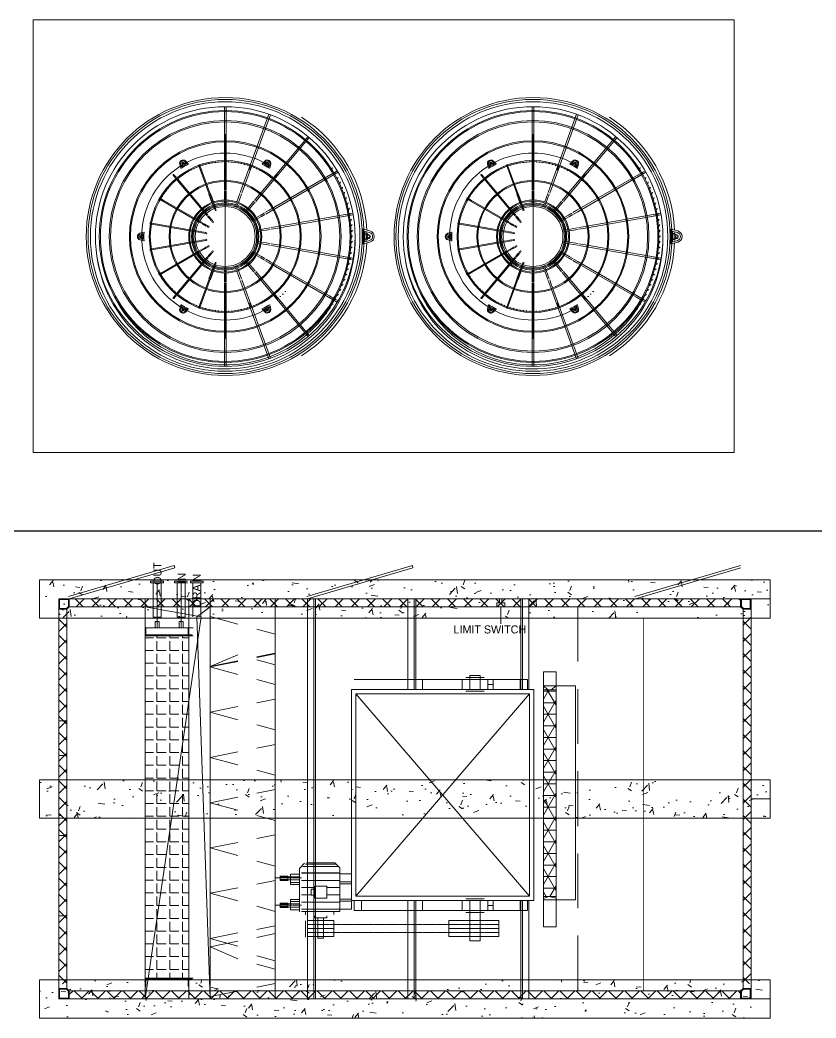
# Model space of a CAD drawing. Header units: millimetres. Extents: x 3552052 to 4144896, y -707811 to -630695.
# Drawn here: x 4026765.4 to 4027163.5, y -665379.9 to -664880.8 of the extents above; entities that cross this region are included whole.
import ezdxf

# ---------------------------------------------------------------- set-up
doc = ezdxf.new("R2010")
doc.units = ezdxf.units.MM
doc.header["$LTSCALE"] = 6
doc.header["$MEASUREMENT"] = 0
for name, pattern in [('ACAD_ISO04W100', [30, 24, -3, 0, -3]), ('CENTER2', [1.125, 0.75, -0.125, 0.125, -0.125]), ('CONTINU', [0]), ('HIDDEN', [0.375, 0.25, -0.125])]:
    doc.linetypes.add(name, pattern=pattern)
doc.layers.get('0').update_dxf_attribs({"linetype": 'CONTINUOUS', "lineweight": 0})
for name, color, linetype, lineweight in [('0-1 AC VRV ODU', 232, 'CONTINUOUS', 0), ('AC-AHU', 7, 'CONTINUOUS', 0), ('axes', 40, 'ACAD_ISO04W100', 0), ('pedestal', 4, 'CONTINUOUS', 0), ('VRV ODU', 30, 'CONTINUOUS', 0)]:
    doc.layers.add(name, color=color, linetype=linetype, lineweight=lineweight)
doc.styles.add('ROMAND', font='GOTHIC.TTF')

# ---------------------------------------------------------------- blocks, each defined once
blk = doc.blocks.new('F')
at = {"layer": '0-1 AC VRV ODU', "color": 8}
for p, q in [((-0.191, 12.397), (-0.191, 4.795)), ((-0.033, 4.797), (-0.033, 12.397)), ((4.06, 11.675), (1.46, 4.532)), ((1.609, 4.479), (4.209, 11.621)), ((-0.112, -9.807), (-0.112, 9.769)), ((7.808, 9.543), (2.968, 3.775)), ((3.089, 3.673), (7.929, 9.441)), ((-2.659, 6.842), (-1.127, 2.632)), ((-1.039, 2.664), (-2.571, 6.874)), ((10.601, 6.258), (4.08, 2.493)), ((4.159, 2.356), (10.68, 6.12)), ((-4.852, 5.557), (-1.972, 2.125)), ((-1.901, 2.185), (-4.781, 5.617)), ((-0.191, 4.795), (-0.191, 4.419)), ((-0.033, 4.421), (-0.033, 4.797)), ((-1.671, 4.033), (-1.509, 3.586)), ((-1.36, 3.641), (-1.522, 4.087)), ((-0.191, 4.322), (-0.191, 3.847)), ((-0.191, 3.847), (-0.191, 3.473)), ((-0.033, 3.847), (-0.033, 4.322)), ((-0.033, 3.473), (-0.033, 3.847)), ((1.298, 4.087), (1.135, 3.641)), ((1.284, 3.586), (1.447, 4.033)), ((1.46, 4.532), (1.331, 4.179)), ((1.481, 4.126), (1.609, 4.479)), ((-6.473, 3.6), (-2.593, 1.359)), ((-2.547, 1.441), (-6.427, 3.681)), ((-1.509, 3.586), (-1.381, 3.236)), ((-1.232, 3.29), (-1.36, 3.641)), ((-1.347, 3.143), (-1.286, 2.975)), ((-1.253, 2.882), (-1.236, 2.837)), ((-1.236, 2.837), (-1.087, 2.891)), ((-1.138, 3.029), (-1.199, 3.197)), ((-1.087, 2.891), (-1.104, 2.936)), ((-0.191, 3.374), (-0.191, 3.196)), ((-0.191, 3.097), (-0.191, 3.049)), ((-0.191, 3.049), (-0.033, 3.049)), ((-0.033, 3.196), (-0.033, 3.374)), ((-0.033, 3.049), (-0.033, 3.097)), ((0.879, 2.936), (0.863, 2.891)), ((0.863, 2.891), (1.011, 2.837)), ((0.974, 3.197), (0.913, 3.029)), ((1.135, 3.641), (1.008, 3.29)), ((1.011, 2.837), (1.028, 2.882)), ((1.062, 2.975), (1.123, 3.143)), ((1.157, 3.236), (1.284, 3.586)), ((2.374, 3.068), (2.072, 2.707)), ((2.193, 2.606), (2.497, 2.967)), ((2.617, 3.357), (2.374, 3.068)), ((2.497, 2.967), (2.738, 3.255)), ((2.968, 3.775), (2.68, 3.432)), ((2.802, 3.331), (3.089, 3.673)), ((-1.972, 2.125), (-1.83, 1.955)), ((-1.759, 2.016), (-1.901, 2.185)), ((-1.793, 1.911), (-1.613, 1.696)), ((-1.541, 1.756), (-1.721, 1.971)), ((-1.127, 2.632), (-1.051, 2.423)), ((-0.963, 2.456), (-1.039, 2.664)), ((1.83, 2.419), (1.799, 2.382)), ((1.799, 2.382), (1.92, 2.28)), ((2.008, 2.631), (1.894, 2.495)), ((1.92, 2.28), (1.951, 2.317)), ((2.015, 2.393), (2.13, 2.53)), ((3.28, 2.031), (2.873, 1.796)), ((3.607, 2.22), (3.28, 2.031)), ((3.361, 1.895), (3.686, 2.083)), ((4.08, 2.493), (3.692, 2.269)), ((3.772, 2.132), (4.159, 2.356)), ((12.101, 2.215), (4.686, 0.908)), ((4.714, 0.752), (12.129, 2.059)), ((-7.328, 1.206), (-2.957, 0.435)), ((-2.941, 0.527), (-7.311, 1.298)), ((-2.593, 1.359), (-2.401, 1.249)), ((-2.355, 1.33), (-2.547, 1.441)), ((-2.351, 1.22), (-2.109, 1.08)), ((-2.062, 1.161), (-2.305, 1.301)), ((-2.109, 1.08), (-1.918, 0.97)), ((-1.872, 1.051), (-2.062, 1.161)), ((-1.73, 0.969), (-1.821, 1.022)), ((-1.613, 1.696), (-1.471, 1.528)), ((-1.4, 1.588), (-1.541, 1.756)), ((-1.434, 1.483), (-1.366, 1.403)), ((-1.295, 1.463), (-1.362, 1.543)), ((-1.329, 1.358), (-1.31, 1.336)), ((-1.31, 1.336), (-1.239, 1.396)), ((-1.239, 1.396), (-1.257, 1.418)), ((2.547, 1.608), (2.505, 1.584)), ((2.505, 1.584), (2.584, 1.446)), ((2.584, 1.446), (2.626, 1.471)), ((2.787, 1.746), (2.633, 1.657)), ((2.712, 1.52), (2.866, 1.609)), ((2.952, 1.659), (3.361, 1.895)), ((-2.957, 0.435), (-2.697, 0.389)), ((-2.681, 0.481), (-2.941, 0.527)), ((-2.64, 0.379), (-2.364, 0.331)), ((-2.348, 0.423), (-2.624, 0.471)), ((-2.364, 0.331), (-2.148, 0.293)), ((-2.131, 0.384), (-2.348, 0.423)), ((-2.09, 0.282), (-1.987, 0.264)), ((-1.971, 0.356), (-2.074, 0.374)), ((-1.929, 0.254), (-1.901, 0.249)), ((-1.885, 0.341), (-1.913, 0.346)), ((-1.901, 0.249), (-1.885, 0.341)), ((-1.868, 0.941), (-1.777, 0.888)), ((-1.726, 0.859), (-1.702, 0.845)), ((-1.702, 0.845), (-1.655, 0.926)), ((-1.655, 0.926), (-1.68, 0.94)), ((2.943, 0.6), (2.895, 0.592)), ((2.895, 0.592), (2.923, 0.436)), ((2.923, 0.436), (2.97, 0.444)), ((3.216, 0.648), (3.04, 0.617)), ((3.068, 0.461), (3.243, 0.492)), ((3.777, 0.747), (3.313, 0.665)), ((3.341, 0.51), (3.806, 0.592)), ((4.149, 0.813), (3.777, 0.747)), ((3.806, 0.592), (4.176, 0.657)), ((4.686, 0.908), (4.245, 0.83)), ((4.274, 0.674), (4.714, 0.752)), ((-2.957, -0.473), (-7.328, -1.244)), ((-7.311, -1.336), (-2.941, -0.565)), ((-2.697, -0.427), (-2.957, -0.473)), ((-2.941, -0.565), (-2.68, -0.519)), ((-2.364, -0.369), (-2.64, -0.417)), ((-2.624, -0.509), (-2.348, -0.461)), ((-2.148, -0.33), (-2.364, -0.369)), ((-2.348, -0.461), (-2.131, -0.422)), ((-1.987, -0.302), (-2.09, -0.32)), ((-2.074, -0.412), (-1.971, -0.394)), ((-1.901, -0.287), (-1.929, -0.292)), ((-1.913, -0.384), (-1.885, -0.379)), ((-1.885, -0.379), (-1.901, -0.287)), ((-1.777, -0.926), (-1.868, -0.979)), ((-1.702, -0.883), (-1.726, -0.897)), ((-1.655, -0.964), (-1.702, -0.883)), ((2.923, -0.474), (2.895, -0.63)), ((2.895, -0.63), (2.943, -0.638)), ((2.97, -0.482), (2.923, -0.474)), ((3.04, -0.655), (3.216, -0.686)), ((3.243, -0.53), (3.068, -0.499)), ((3.313, -0.703), (3.778, -0.785)), ((3.804, -0.629), (3.341, -0.547)), ((3.778, -0.785), (4.149, -0.851)), ((4.176, -0.695), (3.804, -0.629)), ((4.246, -0.868), (4.686, -0.945)), ((4.714, -0.79), (4.272, -0.712)), ((4.686, -0.945), (12.101, -2.253)), ((12.129, -2.097), (4.714, -0.79)), ((-2.63, -1.419), (-6.473, -3.638)), ((-6.427, -3.719), (-2.583, -1.499)), ((-2.402, -1.287), (-2.63, -1.419)), ((-2.583, -1.499), (-2.354, -1.367)), ((-2.109, -1.118), (-2.351, -1.258)), ((-2.305, -1.339), (-2.062, -1.199)), ((-1.918, -1.008), (-2.109, -1.118)), ((-2.062, -1.199), (-1.872, -1.089)), ((-1.821, -1.059), (-1.73, -1.007)), ((-1.613, -1.734), (-1.793, -1.949)), ((-1.721, -2.009), (-1.541, -1.794)), ((-1.68, -0.978), (-1.655, -0.964)), ((-1.471, -1.566), (-1.613, -1.734)), ((-1.541, -1.794), (-1.4, -1.626)), ((-1.366, -1.441), (-1.434, -1.521)), ((-1.362, -1.581), (-1.295, -1.501)), ((-1.31, -1.374), (-1.329, -1.396)), ((-1.239, -1.434), (-1.31, -1.374)), ((-1.257, -1.456), (-1.239, -1.434)), ((2.584, -1.484), (2.505, -1.621)), ((2.505, -1.621), (2.547, -1.646)), ((2.626, -1.509), (2.584, -1.484)), ((2.633, -1.695), (2.787, -1.784)), ((2.866, -1.647), (2.712, -1.558)), ((2.873, -1.834), (3.282, -2.07)), ((3.359, -1.932), (2.952, -1.697)), ((-1.999, -2.195), (-4.852, -5.595)), ((-4.781, -5.655), (-1.928, -2.255)), ((-1.141, -2.709), (-2.659, -6.88)), ((-2.571, -6.912), (-1.054, -2.741)), ((-1.83, -1.994), (-1.999, -2.195)), ((-1.928, -2.255), (-1.758, -2.053)), ((-1.051, -2.462), (-1.141, -2.709)), ((-1.054, -2.741), (-0.963, -2.493)), ((1.92, -2.318), (1.799, -2.42)), ((1.799, -2.42), (1.83, -2.457)), ((1.894, -2.533), (2.008, -2.669)), ((1.951, -2.355), (1.92, -2.318)), ((2.13, -2.568), (2.015, -2.431)), ((2.072, -2.745), (2.375, -3.107)), ((2.496, -3.004), (2.193, -2.643)), ((3.282, -2.07), (3.607, -2.258)), ((3.686, -2.121), (3.359, -1.932)), ((3.693, -2.307), (4.08, -2.531)), ((4.159, -2.394), (3.771, -2.169)), ((4.08, -2.531), (10.601, -6.296)), ((10.68, -6.158), (4.159, -2.394)), ((-1.509, -3.624), (-1.671, -4.071)), ((-1.522, -4.125), (-1.36, -3.679)), ((-1.381, -3.274), (-1.509, -3.624)), ((-1.36, -3.679), (-1.232, -3.328)), ((-1.286, -3.013), (-1.347, -3.181)), ((-1.236, -2.875), (-1.253, -2.92)), ((-1.087, -2.929), (-1.236, -2.875)), ((-1.199, -3.235), (-1.138, -3.067)), ((-1.104, -2.974), (-1.087, -2.929)), ((-0.191, -3.087), (-0.191, -3.135)), ((-0.033, -3.087), (-0.191, -3.087)), ((-0.191, -3.234), (-0.191, -3.412)), ((-0.191, -3.511), (-0.191, -3.984)), ((-0.033, -3.135), (-0.033, -3.087)), ((-0.033, -3.412), (-0.033, -3.234)), ((-0.033, -3.982), (-0.033, -3.511)), ((1.011, -2.875), (0.863, -2.929)), ((0.863, -2.929), (0.879, -2.974)), ((0.913, -3.067), (0.974, -3.235)), ((1.008, -3.328), (1.169, -3.772)), ((1.028, -2.92), (1.011, -2.875)), ((1.123, -3.181), (1.062, -3.013)), ((1.317, -3.716), (1.157, -3.274)), ((1.169, -3.772), (1.298, -4.125)), ((1.447, -4.071), (1.317, -3.716)), ((2.375, -3.107), (2.617, -3.395)), ((2.738, -3.293), (2.496, -3.004)), ((2.681, -3.471), (2.968, -3.813)), ((3.089, -3.711), (2.801, -3.368)), ((2.968, -3.813), (7.808, -9.581)), ((7.929, -9.479), (3.089, -3.711)), ((-0.191, -3.984), (-0.191, -4.36)), ((-0.191, -4.459), (-0.191, -4.905)), ((-0.033, -4.36), (-0.033, -3.982)), ((-0.033, -4.905), (-0.033, -4.457)), ((1.332, -4.218), (1.485, -4.638)), ((1.633, -4.584), (1.48, -4.162)), ((1.485, -4.638), (4.06, -11.713)), ((4.209, -11.659), (1.633, -4.584)), ((-0.191, -4.905), (-0.191, -12.435)), ((-0.033, -12.435), (-0.033, -4.905))]:
    blk.add_line(p, q, dxfattribs=at)
at = {"layer": '0-1 AC VRV ODU'}
for p, q in [((-4.366, 6.522), (-4.466, 6.892)), ((-3.921, 7.206), (-3.65, 6.935)), ((-2.609, 6.715), (-2.509, 6.683)), ((-2.313, 6.817), (-2.214, 6.781)), ((-2.013, 6.907), (-1.916, 6.866)), ((-1.709, 6.983), (-1.614, 6.938)), ((-1.402, 7.046), (-1.309, 6.997)), ((-1.093, 7.095), (-1.001, 7.043)), ((-0.782, 7.131), (-0.693, 7.075)), ((-0.469, 7.154), (-0.383, 7.093)), ((-0.156, 7.162), (-0.072, 7.098)), ((-0.155, 7.028), (-0.155, 6.748)), ((-0.069, 6.749), (-0.069, 7.028)), ((0.158, 7.158), (0.238, 7.09)), ((0.47, 7.139), (0.548, 7.068)), ((0.782, 7.107), (0.857, 7.032)), ((1.092, 7.061), (1.163, 6.983)), ((1.4, 7.002), (1.467, 6.921)), ((1.704, 6.929), (1.769, 6.845)), ((2.006, 6.843), (2.066, 6.757)), ((2.303, 6.744), (2.36, 6.655)), ((3.425, 6.935), (3.696, 7.207)), ((4.241, 6.892), (4.141, 6.522)), ((-5.085, 5.835), (-4.889, 5.602)), ((-4.818, 5.662), (-5.014, 5.895)), ((-4.267, 5.839), (-4.162, 5.834)), ((-4.008, 6.014), (-3.903, 6.005)), ((-3.741, 6.179), (-3.636, 6.165)), ((-3.467, 6.331), (-3.363, 6.313)), ((-3.187, 6.471), (-3.084, 6.448)), ((-2.901, 6.599), (-2.799, 6.572)), ((-2.563, 6.588), (-2.467, 6.326)), ((-2.387, 6.355), (-2.482, 6.617)), ((2.258, 6.617), (2.162, 6.355)), ((2.243, 6.326), (2.338, 6.588)), ((2.596, 6.632), (2.648, 6.541)), ((2.883, 6.508), (2.932, 6.414)), ((3.165, 6.371), (3.21, 6.276)), ((3.441, 6.222), (3.481, 6.125)), ((3.71, 6.061), (3.746, 5.962)), ((3.971, 5.889), (4.003, 5.788)), ((4.789, 5.895), (4.593, 5.662)), ((4.665, 5.602), (4.861, 5.835)), ((10.205, 6.022), (9.794, 5.785)), ((9.867, 5.659), (10.278, 5.896)), ((10.124, 6.59), (10.108, 6.411)), ((10.402, 6.137), (10.379, 5.959)), ((-5.436, 4.801), (-5.333, 4.819)), ((-5.278, 5.013), (-5.164, 5.028)), ((-5.033, 5.251), (-4.919, 5.261)), ((-4.762, 5.454), (-4.656, 5.459)), ((-4.519, 5.652), (-4.413, 5.652)), ((4.225, 5.705), (4.252, 5.603)), ((4.477, 5.538), (4.502, 5.426)), ((4.735, 5.315), (4.755, 5.202)), ((4.983, 5.08), (4.998, 4.966)), ((5.221, 4.835), (5.231, 4.72)), ((10.661, 5.672), (10.63, 5.496)), ((10.899, 5.197), (10.86, 5.022)), ((-6.192, 3.803), (-6.093, 3.839)), ((-6.02, 4.065), (-5.919, 4.096)), ((-5.836, 4.318), (-5.734, 4.346)), ((-5.642, 4.564), (-5.539, 4.587)), ((5.361, 4.631), (5.366, 4.525)), ((5.559, 4.387), (5.559, 4.282)), ((5.745, 4.136), (5.741, 4.03)), ((11.116, 4.712), (11.07, 4.539)), ((11.312, 4.218), (11.258, 4.047)), ((-6.502, 3.258), (-6.407, 3.303)), ((-6.353, 3.534), (-6.256, 3.574)), ((-6.236, 3.467), (-5.994, 3.328)), ((-5.952, 3.402), (-6.194, 3.541)), ((11.485, 3.715), (11.424, 3.547)), ((11.637, 3.206), (11.569, 3.04)), ((11.649, 2.129), (11.182, 2.046)), ((11.208, 1.903), (11.674, 1.986)), ((11.767, 2.69), (11.691, 2.528)), ((11.874, 2.169), (11.791, 2.011)), ((11.958, 1.645), (11.868, 1.49)), ((12.019, 1.116), (11.923, 0.966)), ((-8.274, 0.295), (-7.904, 0.394)), ((12.057, 0.586), (11.954, 0.44)), ((12.072, 0.055), (11.963, -0.087)), ((13.106, 0.683), (13.735, 0.515)), ((-7.904, -0.433), (-8.274, -0.334)), ((12.063, -0.477), (11.948, -0.614)), ((13.735, -0.552), (13.106, -0.72)), ((11.977, -1.536), (11.85, -1.663)), ((12.032, -1.007), (11.911, -1.139)), ((11.182, -2.084), (11.649, -2.167)), ((11.674, -2.023), (11.207, -1.941)), ((11.799, -2.584), (11.662, -2.699)), ((11.899, -2.062), (11.767, -2.183)), ((-6.462, -3.374), (-6.444, -3.27)), ((-6.31, -3.647), (-6.296, -3.543)), ((-5.995, -3.366), (-6.236, -3.505)), ((-6.194, -3.579), (-5.952, -3.44)), ((-6.146, -3.914), (-6.137, -3.809)), ((11.53, -3.612), (11.383, -3.715)), ((11.676, -3.101), (11.534, -3.21)), ((-5.97, -4.174), (-5.965, -4.068)), ((-5.783, -4.425), (-5.783, -4.32)), ((-5.586, -4.668), (-5.59, -4.563)), ((11.172, -4.613), (11.017, -4.703)), ((11.362, -4.117), (11.211, -4.213)), ((-5.378, -4.903), (-5.387, -4.798)), ((-5.151, -5.104), (-5.166, -4.99)), ((-4.89, -5.64), (-5.085, -5.873)), ((-5.014, -5.933), (-4.818, -5.7)), ((-4.903, -5.339), (-4.923, -5.225)), ((-4.645, -5.562), (-4.67, -5.45)), ((-4.45, -5.743), (-4.477, -5.641)), ((4.294, -5.69), (4.189, -5.69)), ((4.594, -5.7), (4.789, -5.933)), ((4.861, -5.873), (4.665, -5.64)), ((5.456, -5.521), (5.342, -5.536)), ((5.691, -5.272), (5.578, -5.292)), ((10.278, -5.934), (9.867, -5.697)), ((10.729, -5.579), (10.567, -5.655)), ((10.961, -5.101), (10.803, -5.184)), ((-4.465, -6.93), (-4.366, -6.56)), ((-4.284, -6.682), (-4.368, -6.629)), ((-4.196, -5.927), (-4.227, -5.826)), ((-3.934, -6.099), (-3.97, -6)), ((-3.665, -6.26), (-3.706, -6.163)), ((-3.39, -6.409), (-3.434, -6.314)), ((-3.108, -6.546), (-3.157, -6.452)), ((-2.82, -6.67), (-2.873, -6.579)), ((-2.467, -6.364), (-2.563, -6.626)), ((-2.482, -6.655), (-2.387, -6.393)), ((2.162, -6.393), (2.258, -6.655)), ((2.338, -6.626), (2.242, -6.363)), ((2.676, -6.637), (2.574, -6.61)), ((2.962, -6.509), (2.859, -6.486)), ((3.242, -6.369), (3.138, -6.351)), ((3.516, -6.217), (3.412, -6.203)), ((3.783, -6.052), (3.678, -6.043)), ((4.042, -5.877), (3.937, -5.872)), ((4.142, -6.56), (4.241, -6.93)), ((4.956, -5.985), (4.841, -5.99)), ((5.211, -5.758), (5.097, -5.768)), ((9.795, -5.823), (10.205, -6.06)), ((10.203, -6.503), (10.035, -6.564)), ((10.476, -6.047), (10.311, -6.115)), ((-3.65, -6.973), (-3.921, -7.245)), ((-3.797, -6.964), (-3.709, -7.009)), ((-2.528, -6.782), (-2.584, -6.693)), ((-2.23, -6.881), (-2.291, -6.795)), ((-1.929, -6.967), (-1.993, -6.883)), ((-1.624, -7.04), (-1.692, -6.959)), ((-1.316, -7.099), (-1.388, -7.021)), ((-1.007, -7.145), (-1.081, -7.07)), ((-0.695, -7.177), (-0.773, -7.106)), ((-0.382, -7.195), (-0.463, -7.128)), ((-0.155, -6.787), (-0.155, -7.066)), ((-0.069, -7.2), (-0.152, -7.136)), ((-0.069, -7.066), (-0.069, -6.786)), ((0.244, -7.192), (0.158, -7.131)), ((0.557, -7.169), (0.468, -7.113)), ((0.868, -7.133), (0.777, -7.081)), ((1.178, -7.084), (1.084, -7.035)), ((1.485, -7.021), (1.389, -6.976)), ((1.788, -6.944), (1.691, -6.904)), ((2.089, -6.855), (1.99, -6.819)), ((2.385, -6.752), (2.284, -6.721)), ((3.697, -7.244), (3.426, -6.973)), ((9.599, -7.377), (9.426, -7.424)), ((9.91, -6.947), (9.74, -7.001)), ((9.269, -7.794), (9.094, -7.833))]:
    blk.add_line(p, q, dxfattribs=at)
for points in [[(-3.808, 6.966), (-3.985, 7.142, 0.341062), (-4.268, 7.179, 0.335015), (-4.378, 6.915), (-4.314, 6.674, 0.228587), (-4.302, 6.66, 0.227505), (-4.284, 6.661, 0.288703)], [(4.088, 6.674), (4.153, 6.916, 0.341062), (4.043, 7.179, 0.335015), (3.76, 7.143), (3.583, 6.966, 0.228587), (3.577, 6.949, 0.227505), (3.587, 6.934, 0.288703)], [(-8.009, 0.272), (-8.251, 0.208, 0.341062), (-8.424, -0.019, 0.335015), (-8.251, -0.246), (-8.009, -0.311, 0.228587), (-7.992, -0.308, 0.227505), (-7.983, -0.292, 0.288703)], [(13.285, -0.513), (13.695, -0.404, 0.341062), (13.989, -0.018, 0.335015), (13.695, 0.367), (13.285, 0.476, 0.228587), (13.256, 0.471, 0.227505), (13.241, 0.444, 0.288703)], [(-4.313, -6.712), (-4.378, -6.953, 0.341062), (-4.268, -7.217, 0.335015), (-3.984, -7.181), (-3.808, -7.004, 0.228587), (-3.802, -6.987, 0.227505), (-3.812, -6.972, 0.288703)], [(3.584, -7.004), (3.76, -7.18, 0.341062), (4.044, -7.217, 0.335015), (4.154, -6.953), (4.089, -6.712, 0.228587), (4.077, -6.698, 0.227505), (4.059, -6.699, 0.288703)]]:
    blk.add_lwpolyline(points, format="xyb", dxfattribs=at)
for centre, radius in [((-0.112, -0.019), 13.288), ((-0.112, -0.019), 13.11), ((-0.112, -0.019), 12.891), ((-0.112, -0.019), 12.416), ((-0.112, -0.019), 12.04), ((-0.112, -0.019), 11.941), ((-4.235, 6.807), 0.042), ((-4.15, 6.974), 0.111), ((-4.15, 6.974), 0.0525), ((-3.962, 6.965), 0.042), ((3.738, 6.965), 0.042), ((3.925, 6.974), 0.111), ((3.925, 6.974), 0.0525), ((4.011, 6.807), 0.042), ((-8.187, -0.019), 0.111), ((-8.187, -0.019), 0.0525), ((-8.085, 0.139), 0.042), ((13.415, 0.248), 0.0713), ((13.588, -0.019), 0.189), ((13.588, -0.019), 0.0891), ((-8.085, -0.177), 0.042), ((13.415, -0.286), 0.0713), ((-4.235, -6.845), 0.042), ((-4.15, -7.012), 0.111), ((-4.15, -7.012), 0.0525), ((-3.962, -7.003), 0.042), ((3.738, -7.003), 0.042), ((3.925, -7.012), 0.111), ((3.925, -7.012), 0.0525), ((4.011, -6.845), 0.042)]:
    blk.add_circle(centre, radius, dxfattribs=at)
at = {"layer": '0-1 AC VRV ODU', "color": 8}
for radius in [11.09, 10.963, 9.162, 9.063, 7.262, 7.163, 5.362, 5.263, 3.493, 3.394, 3.216, 3.117, 3.008, 2.862]:
    blk.add_circle((-0.112, -0.019), radius, dxfattribs=at)
at = {"layer": '0-1 AC VRV ODU'}
for centre, radius, start, end in [((-0.112, -0.019), 13.545, 2.61197, 57.39366), ((-0.112, -0.019), 7.984, 62.61686, 117.39648), ((-0.112, -0.019), 7.984, 122.62174, 177.39367), ((-4.153, 6.976), 0.324, 119.72986, 195.02167), ((-0.113, -0.018), 7.774, 117.10917, 122.89083), ((-4.151, 6.973), 0.328, 45.511, 119.72986), ((-0.113, -0.018), 7.874, 118.01694, 121.98306), ((-3.823, 6.951), 0.0203, 301.0459, 46.02183), ((-3.67, 6.921), 0.0264, 308.95619, 351.04381), ((-3.665, 6.92), 0.021, 351.04381, 44.97845), ((-0.18, 7.127), 0.0255, 354.18776, 60.27806), ((-0.112, 7.029), 0.0428, 358.87373, 181.12663), ((3.438, 6.921), 0.0191, 132.00655, 191.97137), ((3.442, 6.922), 0.0235, 191.97137, 239.87571), ((-0.112, -0.018), 7.774, 57.10917, 62.89083), ((-0.112, -0.018), 7.874, 58.01694, 61.98306), ((3.925, 6.978), 0.324, 59.72986, 135.02167), ((3.923, 6.974), 0.328, 345.511, 59.72986), ((-5.05, 5.866), 0.0467, 38.87373, 221.12663), ((-4.348, 6.526), 0.0191, 192.00655, 251.97137), ((-4.346, 6.53), 0.0235, 251.97137, 299.87571), ((-2.523, 6.604), 0.0428, 18.87373, 201.12663), ((2.298, 6.604), 0.0428, 338.87373, 161.12663), ((4.069, 6.679), 0.0203, 241.0459, 346.02183), ((4.119, 6.532), 0.0264, 248.95619, 291.04381), ((4.121, 6.527), 0.021, 291.04381, 344.97845), ((4.826, 5.866), 0.0467, 318.87373, 141.12663), ((10.243, 5.959), 0.0726, 298.87373, 121.12663), ((-6.216, 3.505), 0.0428, 58.87373, 241.12663), ((11.663, 2.057), 0.0726, 278.87373, 101.12663), ((-8.186, -0.021), 0.328, 105.511, 179.72986), ((-8.004, 0.253), 0.0203, 1.0459, 106.02183), ((-0.114, -0.019), 7.874, 178.01694, 181.98306), ((-7.898, 0.374), 0.021, 51.04381, 104.97845), ((-0.114, -0.019), 7.774, 177.10917, 182.89083), ((-7.902, 0.37), 0.0264, 8.95619, 51.04381), ((13.101, 0.647), 0.0398, 131.97137, 179.87571), ((-0.11, -0.018), 13.188, 357.10917, 2.89083), ((13.096, 0.652), 0.0323, 72.00655, 131.97137), ((-0.11, -0.018), 13.359, 358.01694, 1.98306), ((13.593, -0.016), 0.549, 359.72986, 75.02167), ((-0.089, -0.28), 12.399, 188.42603, 1.20731), ((-8.19, -0.021), 0.324, 179.72986, 255.02167), ((-0.112, -0.019), 7.984, 182.62173, 237.38803), ((-7.898, -0.415), 0.0191, 252.00655, 311.97137), ((-7.901, -0.411), 0.0235, 311.97137, 359.87571), ((-0.112, -0.019), 13.545, 302.61197, 357.38803), ((13.103, -0.678), 0.0448, 188.95619, 231.04381), ((13.097, -0.685), 0.0356, 231.04381, 284.97845), ((13.276, -0.48), 0.0345, 181.0459, 286.02183), ((13.586, -0.016), 0.556, 285.511, 359.72986), ((-0.099, -0.407), 11.896, 187.76628, 336.94903), ((11.663, -2.095), 0.0726, 258.87373, 81.12663), ((-6.216, -3.543), 0.0428, 118.87373, 301.12663), ((-5.05, -5.904), 0.0467, 138.87373, 321.12663), ((-4.345, -6.565), 0.021, 111.04381, 164.97845), ((-4.343, -6.57), 0.0264, 68.95619, 111.04381), ((-0.113, -0.02), 7.774, 237.10917, 242.89083), ((-2.523, -6.642), 0.0428, 158.87373, 341.12663), ((2.298, -6.642), 0.0428, 198.87373, 21.12663), ((-0.111, -0.02), 7.774, 297.10917, 302.89083), ((4.122, -6.568), 0.0235, 71.97137, 119.87571), ((4.123, -6.564), 0.0191, 12.00655, 71.97137), ((4.826, -5.904), 0.0467, 218.87373, 41.12663), ((10.243, -5.997), 0.0726, 238.87373, 61.12663), ((-4.148, -7.012), 0.328, 165.511, 239.72986), ((-4.293, -6.717), 0.0203, 61.0459, 166.02183), ((-4.15, -7.016), 0.324, 239.72986, 315.02167), ((-0.113, -0.02), 7.874, 238.01694, 241.98306), ((-0.112, -0.019), 7.984, 242.61685, 297.38521), ((-3.667, -6.96), 0.0235, 11.97137, 59.87571), ((-3.662, -6.959), 0.0191, 312.00655, 11.97137), ((-0.112, -7.067), 0.0428, 178.87373, 1.12663), ((3.44, -6.958), 0.021, 171.04381, 224.97845), ((3.446, -6.959), 0.0264, 128.95619, 171.04381), ((3.598, -6.989), 0.0203, 121.0459, 226.02183), ((-0.111, -0.02), 7.874, 298.01694, 301.98306), ((3.926, -7.01), 0.328, 225.511, 299.72986), ((3.928, -7.014), 0.324, 299.72986, 15.02167)]:
    blk.add_arc(centre, radius, start, end, dxfattribs=at)
at = {"layer": '0-1 AC VRV ODU', "color": 8}
blk.add_arc((1.14, -3.227), 0.0495, 292.72091, 110, dxfattribs=at)
blk = doc.blocks.new('ODU 16HP')
at = {"layer": 'VRV ODU'}
blk.add_lwpolyline([(55515.518, 169187.058), (55565.118, 169187.058), (55565.118, 169156.458), (55515.518, 169156.458)], close=True, dxfattribs=at)
at = {"layer": 'VRV ODU', "xscale": 0.7396515999481473, "yscale": 0.7396515999481473, "zscale": 0.7396515999481473}
for p in [(55529.19, 169171.753), (55550.965, 169171.753)]:
    blk.add_blockref('F', p, dxfattribs=at)
blk = doc.blocks.new('AHU')
at = {"layer": 'AC-AHU'}
h = blk.add_hatch(dxfattribs=at)
h.set_pattern_fill('ANSI37', color=8, scale=199.446387, angle=360, style=0)
h.set_pattern_definition([(45, (-8918.856, -7694.014), (-22.16102328, 22.16102328), []), (135, (-8918.856, -7694.014), (-22.16102328, -22.16102328), [])])
h.paths.add_polyline_path([(3573564.3, -609895.1), (3573564.3, -609873.1), (3575402.4, -609873.1), (3575402.4, -609895.1)])
h = blk.add_hatch(dxfattribs=at)
h.set_pattern_fill('ANSI37', color=8, scale=199.446387, angle=270, style=0)
h.set_pattern_definition([(315, (-14100.013, 4523.325), (22.16102328, 22.16102328), []), (45, (-14100.013, 4523.325), (-22.16102328, 22.16102328), [])])
h.paths.add_polyline_path([(3573535.8, -610927.2), (3573557.7, -610927.2), (3573557.7, -609914.2), (3573535.8, -609914.2)])
h = blk.add_hatch(dxfattribs=at)
h.set_pattern_fill('ANSI37', color=8, scale=199.446387, angle=270, style=0)
h.set_pattern_definition([(315, (-14100.013, -833.994), (22.16102328, 22.16102328), []), (45, (-14100.013, -833.994), (-22.16102328, 22.16102328), [])])
h.paths.add_polyline_path([(3575409, -610927.2), (3575430.9, -610927.2), (3575430.9, -609914.2), (3575409, -609914.2)])
h = blk.add_hatch(dxfattribs=at)
h.set_pattern_fill('ANGLE', color=8, scale=5)
h.set_pattern_definition([(0, (0, 0), (0, 34.925), [25.4, -9.525]), (90, (0, 0), (-34.925, 2e-15), [25.4, -9.525])])
h.paths.add_polyline_path([(3573780.2, -610911.1), (3573891.8, -610911.1), (3573891.8, -610150.1)], flags=17)
h.paths.add_polyline_path([(3573891.8, -610150.1), (3573891.8, -609974.2), (3573771.8, -609974.2), (3573771.8, -610911.1), (3573780.2, -610911.1)])
h = blk.add_hatch(dxfattribs=at)
h.set_pattern_fill('NET3', color=8, scale=10, style=0)
h.set_pattern_definition([(0, (-350, 0), (0, 31.75), []), (60, (-350, 0), (-27.49630657, 15.875), []), (120, (-350, 0), (-27.49630657, -15.875), [])])
h.paths.add_polyline_path([(3574897.2, -610688.4), (3574897.2, -610122.2), (3574862.3, -610122.2), (3574862.3, -610688.4)])
h = blk.add_hatch(dxfattribs=at)
h.set_pattern_fill('ANSI31', color=5, scale=125.75024, angle=315, style=0)
h.set_pattern_definition([(180, (15794.953, 18795.773), (-5e-15, 19.76002347), [])])
h.paths.add_polyline_path([(3574305.5, -610728.6), (3574200.5, -610728.6), (3574200.5, -610623.6), (3574305.5, -610623.6)])
h.paths.add_polyline_path([(3574269.6, -610659.4), (3574236.4, -610659.4), (3574236.4, -610667.7), (3574226.5, -610667.7), (3574226.5, -610684.3), (3574236.4, -610684.3), (3574236.4, -610692.5), (3574269.6, -610692.5)], flags=16)
h = blk.add_hatch(dxfattribs=at)
h.set_pattern_fill('ANSI37', color=8, scale=199.446387, angle=360, style=0)
h.set_pattern_definition([(45, (3940.405, -9440.037), (-22.16102328, 22.16102328), []), (135, (3940.405, -9440.037), (-22.16102328, -22.16102328), [])])
h.paths.add_polyline_path([(3573564.3, -610968.3), (3573564.3, -610946.3), (3575402.4, -610946.3), (3575402.4, -610968.3)])
at = {"layer": 'pedestal'}
h = blk.add_hatch(dxfattribs=at)
h.set_pattern_fill('AR-CONC', color=256, scale=0.8, style=0)
h.set_pattern_definition([(50, (1069.78, 312.59), (145.747735, -12.7512684), [15.24, -167.64]), (355, (1069.78, 312.59), (-28.194261, 152.845314), [12.192, -134.112]), (100.451, (1081.93, 311.52), (117.5540013, 140.09335), [12.952, -142.472]), (46.1842, (1069.78, 353.23), (216.863233, -33.633862), [22.86, -251.46]), (96.6356, (1087.85, 350.42), (189.923388, 197.940445), [19.428, -213.708]), (351.184, (1069.78, 353.23), (189.923685, 197.940094), [18.288, -201.168]), (21, (1090.1, 343.07), (121.291904, -81.812415), [15.24, -167.64]), (326, (1090.1, 343.07), (49.4416227, 147.350373), [12.192, -134.112]), (71.4514, (1100.21, 336.25), (170.7331926, 65.538286), [12.952, -142.472]), (37.5, (1069.78, 312.587), (2.4708826, 67.6440311), [0, -132.4864, 0, -136.144, 0, -134.62]), (7.5, (1069.78, 312.59), (53.45573, 80.1444599), [0, -77.6224, 0, -129.4384, 0, -51.308]), (327.5, (1024.466, 312.59), (108.4724761, -4.5829952), [0, -50.8, 0, -158.496, 0, -210.312]), (317.5, (1004.15, 312.59), (118.503345, 20.3411928), [0, -66.04, 0, -105.2576, 0, -149.352])])
h.paths.add_polyline_path([(3575483.3, -609820.7), (3575483.3, -609925.6), (3573483.3, -609925.6), (3573483.3, -609820.7)])
h = blk.add_hatch(dxfattribs=at)
h.set_pattern_fill('AR-CONC', color=256, scale=0.8, style=0)
h.set_pattern_definition([(50, (2599.78, 300), (145.747735, -12.7512684), [15.24, -167.64]), (355, (2599.78, 300), (-28.194261, 152.845314), [12.192, -134.112]), (100.451, (2611.93, 298.94), (117.5540013, 140.09335), [12.952, -142.472]), (46.1842, (2599.78, 340.64), (216.863233, -33.633862), [22.86, -251.46]), (96.6356, (2617.85, 337.84), (189.923388, 197.940445), [19.428, -213.708]), (351.184, (2599.78, 340.64), (189.923685, 197.940094), [18.288, -201.168]), (21, (2620.1, 330.48), (121.291904, -81.812415), [15.24, -167.64]), (326, (2620.1, 330.48), (49.4416227, 147.350373), [12.192, -134.112]), (71.4514, (2630.21, 323.66), (170.7331926, 65.538286), [12.952, -142.472]), (37.5, (2599.78, 300), (2.4708826, 67.6440311), [0, -132.4864, 0, -136.144, 0, -134.62]), (7.5, (2599.78, 300), (53.45573, 80.1444599), [0, -77.6224, 0, -129.4384, 0, -51.308]), (327.5, (2554.466, 300), (108.4724761, -4.5829952), [0, -50.8, 0, -158.496, 0, -210.312]), (317.5, (2534.15, 300), (118.503345, 20.3411928), [0, -66.04, 0, -105.2576, 0, -149.352])])
h.paths.add_polyline_path([(3575483.3, -610368.3), (3575483.3, -610473.1), (3573483.3, -610473.1), (3573483.3, -610368.3)])
h = blk.add_hatch(dxfattribs=at)
h.set_pattern_fill('AR-CONC', color=256, scale=0.8, style=0)
h.set_pattern_definition([(50, (4129.78, 287.41), (145.747735, -12.7512684), [15.24, -167.64]), (355, (4129.78, 287.41), (-28.194261, 152.845314), [12.192, -134.112]), (100.451, (4141.93, 286.35), (117.5540013, 140.09335), [12.952, -142.472]), (46.1842, (4129.78, 328.05), (216.863233, -33.633862), [22.86, -251.46]), (96.6356, (4147.85, 325.25), (189.923388, 197.940445), [19.428, -213.708]), (351.184, (4129.78, 328.05), (189.923685, 197.940094), [18.288, -201.168]), (21, (4150.1, 317.89), (121.291904, -81.812415), [15.24, -167.64]), (326, (4150.1, 317.9), (49.4416227, 147.350373), [12.192, -134.112]), (71.4514, (4160.21, 311.07), (170.7331926, 65.538286), [12.952, -142.472]), (37.5, (4129.78, 287.41), (2.4708826, 67.6440311), [0, -132.4864, 0, -136.144, 0, -134.62]), (7.5, (4129.78, 287.41), (53.45573, 80.1444599), [0, -77.6224, 0, -129.4384, 0, -51.308]), (327.5, (4084.466, 287.41), (108.4724761, -4.5829952), [0, -50.8, 0, -158.496, 0, -210.312]), (317.5, (4064.15, 287.41), (118.503345, 20.3411928), [0, -66.04, 0, -105.2576, 0, -149.352])])
h.paths.add_polyline_path([(3575483.3, -610915.8), (3575483.3, -611020.7), (3573483.3, -611020.7), (3573483.3, -610915.8)])
at = {"linetype": 'CONTINU'}
for p, q in [((3575483.3, -609873.1), (3575430.9, -609873.1)), ((3574862.3, -610073.3), (3574862.3, -610770.6)), ((3574897.2, -610073.3), (3574862.3, -610073.3)), ((3574897.2, -610073.3), (3574897.2, -610770.6)), ((3575483.3, -610420.7), (3575430.9, -610420.7)), ((3574897.2, -610770.6), (3574862.3, -610770.6)), ((3575483.3, -610968.3), (3575430.9, -610968.3))]:
    blk.add_line(p, q, dxfattribs=at)
at = {"color": 5}
blk.add_lwpolyline([(3573535.8, -609873.1), (3573535.8, -610968.3), (3575430.9, -610968.3), (3575430.9, -609873.1)], close=True, dxfattribs=at)
at = {"linetype": 'CONTINU'}
for points in [[(3574025.8, -609942), (3573950.1, -609921.5)], [(3574078, -610032.3), (3574128.4, -610022.1), (3574128.4, -609969.8), (3574078, -609956.2)], [(3574025.8, -610026), (3573950.1, -610058)], [(3573950.1, -610058), (3574025.8, -610042.8)], [(3573950.1, -610059.5), (3574025.8, -610044.3)], [(3574078, -610033.8), (3574128.4, -610023.7), (3574128.4, -610053.9), (3574078, -610040.2)], [(3574025.8, -610080), (3573950.1, -610059.5)], [(3574078, -610157.7), (3574128.4, -610147.6), (3574128.4, -610107.9), (3574078, -610094.2)], [(3573950.1, -610183.4), (3574025.8, -610168.2)], [(3574025.8, -610203.9), (3573950.1, -610183.4)], [(3574078, -610281.6), (3574128.4, -610271.5), (3574128.4, -610231.8), (3574078, -610218.1)], [(3573950.1, -610307.3), (3574025.8, -610292.1)], [(3574025.8, -610327.9), (3573950.1, -610307.3)], [(3574078, -610405.5), (3574128.4, -610395.4), (3574128.4, -610355.7), (3574078, -610342)], [(3573950.1, -610431.3), (3574025.8, -610416)], [(3574025.8, -610451.8), (3573950.1, -610431.3)], [(3574078, -610529.5), (3574128.4, -610519.3), (3574128.4, -610479.6), (3574078, -610465.9)], [(3573950.1, -610555.2), (3574025.8, -610540)], [(3574025.8, -610575.7), (3573950.1, -610555.2)], [(3574078, -610654.5), (3574128.4, -610644.4), (3574128.4, -610604.7), (3574078, -610591)], [(3573950.1, -610679.1), (3574025.8, -610663.9)], [(3574025.8, -610699.6), (3573950.1, -610679.1)], [(3574078, -610778.4), (3574128.4, -610768.3), (3574128.4, -610728.6), (3574078, -610714.9)], [(3573950.1, -610803), (3574025.8, -610787.8)], [(3574025.8, -610823.5), (3573950.1, -610803)], [(3573950.1, -610825.5), (3574025.8, -610810.3)], [(3574078, -610799.8), (3574128.4, -610789.7), (3574128.4, -610864), (3574078, -610850.3)], [(3574025.8, -610858.6), (3573950.1, -610825.5)], [(3574078, -610936.3), (3574128.4, -610926.2), (3574128.4, -610886.5), (3574078, -610872.8)], [(3573950.1, -610962), (3574025.8, -610946.8)]]:
    blk.add_lwpolyline(points, dxfattribs=at)
at = {"layer": 'AC-AHU', "color": 5}
for p, q in [((3573851.7, -609781.7), (3573562.6, -609866.8)), ((3573564.3, -609873.1), (3573853.4, -609788)), ((3573851.7, -609781.7), (3573853.6, -609788)), ((3574503.7, -609781.7), (3574214.5, -609866.8)), ((3574216.2, -609873.1), (3574505.4, -609788)), ((3574505.4, -609788), (3574503.7, -609781.7)), ((3575401.7, -609781.7), (3575112.6, -609866.8)), ((3575114.3, -609873.1), (3575403.4, -609788)), ((3573787.1, -609824.9), (3573787.1, -609829.3)), ((3573822.2, -609824.9), (3573787.1, -609824.9)), ((3573787.1, -609829.3), (3573822.2, -609829.3)), ((3573793.7, -609923.7), (3573793.7, -609829.3)), ((3573815.6, -609923.7), (3573815.6, -609829.3)), ((3573822.2, -609829.3), (3573822.2, -609824.9)), ((3573852.9, -609824.9), (3573852.9, -609829.3)), ((3573888, -609824.9), (3573852.9, -609824.9)), ((3573852.9, -609829.3), (3573888, -609829.3)), ((3573859.5, -609923.7), (3573859.5, -609829.3)), ((3573876.5, -609829.3), (3573876.5, -609824.9)), ((3573881.4, -609923.7), (3573881.4, -609829.3)), ((3573896.2, -609824.9), (3573896.2, -609829.3)), ((3573931.3, -609824.9), (3573896.2, -609824.9)), ((3573896.2, -609829.3), (3573931.3, -609829.3)), ((3573902.8, -609829.3), (3573924.7, -609829.3)), ((3573902.8, -609922.4), (3573902.8, -609829.3)), ((3573924.7, -609922.4), (3573924.7, -609829.3)), ((3573931.3, -609829.3), (3573931.3, -609824.9)), ((3573535.8, -609873.1), (3573535.8, -610968.3)), ((3573535.8, -609873.1), (3573564.3, -609873.1)), ((3573535.8, -609901.6), (3573535.8, -609873.1)), ((3575430.9, -609873.1), (3573535.8, -609873.1)), ((3573538, -609875.3), (3573562.1, -609875.3)), ((3573538, -609899.4), (3573538, -609875.3)), ((3573562.1, -609875.3), (3573562.1, -609894.2)), ((3573564.3, -609873.1), (3573564.3, -609895.1)), ((3573771.8, -609952.3), (3573771.8, -609873.1)), ((3573891.8, -609952.3), (3573891.8, -609873.1)), ((3573950.1, -610968.3), (3573950.1, -609873.1)), ((3574128.4, -610968.3), (3574128.4, -609873.1)), ((3574216.2, -609873.1), (3574216.2, -609895.1)), ((3574238.1, -609873.1), (3574216.2, -609873.1)), ((3574216.2, -609873.1), (3574238.1, -609873.1)), ((3574216.2, -610968.3), (3574216.2, -609873.1)), ((3574238.1, -609873.1), (3574238.1, -610968.3)), ((3574238.1, -609895.1), (3574238.1, -609873.1)), ((3574490.9, -609873.1), (3574490.9, -610121.4)), ((3574490.9, -609873.1), (3574490.9, -609895.1)), ((3574512.8, -609873.1), (3574490.9, -609873.1)), ((3574512.8, -609873.1), (3574490.9, -609873.1)), ((3574512.8, -609895.1), (3574512.8, -609873.1)), ((3574512.8, -610121.4), (3574512.8, -609873.1)), ((3574734.6, -609884.1), (3574734.6, -609895.1)), ((3574756.6, -609884.1), (3574734.6, -609884.1)), ((3574742.3, -609873.1), (3574742.3, -609884.1)), ((3574748.9, -609873.1), (3574742.3, -609873.1)), ((3574742.3, -609884.1), (3574748.9, -609884.1)), ((3574748.9, -609884.1), (3574748.9, -609873.1)), ((3574756.6, -609895.1), (3574756.6, -609884.1)), ((3574800.6, -609873.1), (3574800.6, -610121.4)), ((3574800.6, -609895.1), (3574800.6, -609873.1)), ((3574800.6, -609873.1), (3574822.5, -609873.1)), ((3574822.5, -609873.1), (3574800.6, -609873.1)), ((3574822.5, -609873.1), (3574822.5, -609895.1)), ((3574822.5, -610121.4), (3574822.5, -609873.1)), ((3575402.4, -609873.1), (3575402.4, -609895.1)), ((3575430.9, -609873.1), (3575402.4, -609873.1)), ((3575404.6, -609875.3), (3575404.6, -609894.2)), ((3575428.7, -609875.3), (3575404.6, -609875.3)), ((3575428.7, -609899.4), (3575428.7, -609875.3)), ((3575430.9, -609901.6), (3575430.9, -609873.1)), ((3575430.9, -610968.3), (3575430.9, -609873.1)), ((3573535.8, -609901.6), (3573535.8, -610206.8)), ((3573557.7, -609901.6), (3573535.8, -609901.6)), ((3573557.7, -609901.6), (3573535.8, -609901.6)), ((3573556.8, -609899.4), (3573538, -609899.4)), ((3573562.1, -609894.2), (3573556.8, -609899.4)), ((3573564.3, -609895.1), (3573557.7, -609901.6)), ((3573557.7, -609901.6), (3573557.7, -610942.9)), ((3573557.7, -610206.8), (3573557.7, -609901.6)), ((3575402.4, -609895.1), (3573561.2, -609895.1)), ((3573925.2, -609922.4), (3573771.8, -609895.1)), ((3573913.7, -609922.4), (3573950.1, -609895.1)), ((3574216.2, -609895.1), (3574238.1, -609895.1)), ((3574490.9, -609895.1), (3574512.8, -609895.1)), ((3574734.6, -609895.1), (3574756.6, -609895.1)), ((3574745.6, -609895.1), (3574745.6, -609941.9)), ((3574822.5, -609895.1), (3574800.6, -609895.1)), ((3575402.4, -609895.1), (3575409, -609901.6)), ((3575404.6, -609894.2), (3575409.9, -609899.4)), ((3575409, -610939.8), (3575409, -609901.6)), ((3575409, -609901.6), (3575430.9, -609901.6)), ((3575409.9, -609899.4), (3575428.7, -609899.4)), ((3573925.2, -609922.4), (3573771.8, -610968.3)), ((3573799.2, -609934.7), (3573799.2, -609952.3)), ((3573810.2, -609934.7), (3573810.2, -609952.3)), ((3573864.9, -609934.7), (3573864.9, -609952.3)), ((3573875.9, -609934.7), (3573875.9, -609952.3)), ((3573950.1, -610968.3), (3573913.7, -609922.4)), ((3573771.8, -609952.3), (3573774, -609952.3)), ((3573771.8, -609952.3), (3573903.3, -609952.3)), ((3573771.8, -609974.2), (3573771.8, -609952.3)), ((3573774, -609952.3), (3573774, -609972)), ((3573889.6, -609952.3), (3573891.8, -609952.3)), ((3573889.6, -609972), (3573889.6, -609952.3)), ((3573891.8, -609952.3), (3573891.8, -609974.2)), ((3573771.8, -609974.2), (3573771.8, -610911.1)), ((3573903.3, -609974.2), (3573771.8, -609974.2)), ((3573903.3, -609974.2), (3573771.8, -609974.2)), ((3573774, -609972), (3573901.1, -609972)), ((3573891.8, -610911.1), (3573891.8, -609974.2)), ((3574344.7, -610093.7), (3574818.9, -610093.7)), ((3574531.3, -610121.4), (3574531.3, -610093.7)), ((3574531.3, -610093.7), (3574725, -610093.7)), ((3574639.9, -610093.7), (3574639.9, -610121.4)), ((3574645.2, -610093.7), (3574645.2, -610093.7)), ((3574705.3, -610093.7), (3574645.2, -610093.7)), ((3574650.2, -610088.7), (3574700.3, -610088.7)), ((3574661.4, -610083), (3574689.1, -610083)), ((3574661.4, -610121.4), (3574661.4, -610083)), ((3574689.1, -610083), (3574689.1, -610121.4)), ((3574705.3, -610093.7), (3574705.3, -610093.7)), ((3574710.6, -610093.7), (3574710.6, -610121.4)), ((3574725, -610093.7), (3574725, -610121.4)), ((3574799, -610121.4), (3574799, -610093.7)), ((3574799, -610093.7), (3574818.9, -610093.7)), ((3574818.9, -610093.7), (3574818.9, -610121.4)), ((3574818.9, -610093.7), (3574818.9, -610121.4)), ((3574337, -610121.4), (3574337, -610699.1)), ((3574836.3, -610121.4), (3574337, -610121.4)), ((3574818.9, -610121.4), (3574344.7, -610121.4)), ((3574725, -610121.4), (3574531.3, -610121.4)), ((3574645.2, -610121.4), (3574645.2, -610121.4)), ((3574705.3, -610121.4), (3574645.2, -610121.4)), ((3574650.2, -610126.3), (3574700.3, -610126.3)), ((3574705.3, -610121.4), (3574705.3, -610121.4)), ((3574710.6, -610107.5), (3574725, -610107.5)), ((3574818.9, -610121.4), (3574799, -610121.4)), ((3574836.3, -610699.1), (3574836.3, -610121.4)), ((3574348.5, -610687.5), (3574824.7, -610132.9)), ((3574348.5, -610132.9), (3574824.7, -610687.5)), ((3574348.5, -610132.9), (3574348.5, -610687.5)), ((3574824.7, -610132.9), (3574348.5, -610132.9)), ((3574824.7, -610687.5), (3574824.7, -610132.9)), ((3573535.8, -610206.8), (3573557.7, -610206.8)), ((3573535.8, -610302.2), (3573535.8, -610302.2)), ((3573535.8, -610302.2), (3573535.8, -610521.3)), ((3573557.7, -610302.2), (3573535.8, -610302.2)), ((3573557.7, -610302.2), (3573535.8, -610302.2)), ((3573535.8, -610302.2), (3573557.7, -610302.2)), ((3573557.7, -610521.3), (3573557.7, -610302.2)), ((3573557.7, -610302.2), (3573557.7, -610302.2)), ((3573535.8, -610521.3), (3573535.8, -610740.5)), ((3573535.8, -610521.3), (3573557.7, -610521.3)), ((3573557.7, -610521.3), (3573535.8, -610521.3)), ((3573557.7, -610740.5), (3573557.7, -610521.3)), ((3574208.2, -610597.1), (3574194.4, -610610.9)), ((3574194.4, -610610.9), (3574194.4, -610624.7)), ((3574204.1, -610606.2), (3574302, -610606.2)), ((3574211, -610599.3), (3574295.1, -610599.3)), ((3574291.7, -610595.9), (3574214.3, -610595.9)), ((3574305.5, -610609.8), (3574291.7, -610595.9)), ((3574305.5, -610623.6), (3574305.5, -610609.8)), ((3573535.8, -610645.2), (3573535.8, -610939.8)), ((3573557.7, -610939.8), (3573557.7, -610645.2)), ((3574141.6, -610644.2), (3574141.6, -610632.3)), ((3574163.2, -610632.3), (3574141.6, -610632.3)), ((3574163.2, -610635.2), (3574141.6, -610635.2)), ((3574163.2, -610641.2), (3574141.6, -610641.2)), ((3574163.2, -610644.2), (3574141.6, -610644.2)), ((3574163.2, -610632.3), (3574163.2, -610644.2)), ((3574194.4, -610633.7), (3574163.2, -610633.7)), ((3574194.4, -610642.7), (3574163.2, -610642.7)), ((3574170, -610627.2), (3574194.4, -610627.2)), ((3574170, -610654.9), (3574170, -610627.2)), ((3574194.4, -610729.7), (3574194.4, -610624.7)), ((3574200.5, -610623.6), (3574305.5, -610623.6)), ((3574305.5, -610623.6), (3574305.5, -610728.6)), ((3574305.5, -610626.1), (3574337, -610626.1)), ((3574337, -610626.1), (3574337, -610653.7)), ((3574194.4, -610654.9), (3574170, -610654.9)), ((3574226.5, -610667.7), (3574236.4, -610667.7)), ((3574226.5, -610684.3), (3574226.5, -610667.7)), ((3574236.4, -610692.5), (3574236.4, -610659.4)), ((3574236.4, -610659.4), (3574269.6, -610659.4)), ((3574236.4, -610667.7), (3574236.4, -610684.3)), ((3574269.6, -610659.4), (3574269.6, -610692.5)), ((3574337, -610653.7), (3574305.5, -610653.7)), ((3574337, -610653.7), (3574337, -610695.3)), ((3574170, -610696.4), (3574170, -610724.1)), ((3574194.4, -610696.4), (3574170, -610696.4)), ((3574236.4, -610684.3), (3574226.5, -610684.3)), ((3574269.6, -610692.5), (3574236.4, -610692.5)), ((3574337, -610695.3), (3574305.5, -610695.3)), ((3574336.8, -610699.8), (3574336.8, -610699.1)), ((3574337, -610722.9), (3574337, -610695.3)), ((3574337, -610699.1), (3574836.3, -610699.1)), ((3574344.7, -610699.1), (3574344.7, -610726.7)), ((3574344.7, -610699.1), (3574344.7, -610726.7)), ((3574364.6, -610699.1), (3574344.7, -610699.1)), ((3574344.7, -610699.1), (3574364.6, -610699.1)), ((3574344.7, -610726.7), (3574344.7, -610699.1)), ((3574818.9, -610699.1), (3574344.7, -610699.1)), ((3574348.5, -610687.5), (3574824.7, -610687.5)), ((3574364.6, -610699.1), (3574364.6, -610726.7)), ((3574364.6, -610726.7), (3574364.6, -610699.1)), ((3574490.9, -610968.3), (3574490.9, -610699.1)), ((3574512.8, -610699.1), (3574512.8, -610968.3)), ((3574531.3, -610699.1), (3574531.3, -610726.7)), ((3574725, -610699.1), (3574531.3, -610699.1)), ((3574639.9, -610726.7), (3574639.9, -610699.1)), ((3574645.2, -610699.1), (3574645.2, -610699.1)), ((3574705.3, -610699.1), (3574645.2, -610699.1)), ((3574650.2, -610694.1), (3574700.3, -610694.1)), ((3574661.4, -610809.6), (3574661.4, -610699.1)), ((3574689.1, -610699.1), (3574689.1, -610809.6)), ((3574705.3, -610699.1), (3574705.3, -610699.1)), ((3574710.6, -610726.7), (3574710.6, -610699.1)), ((3574725, -610726.7), (3574725, -610699.1)), ((3574799, -610699.1), (3574799, -610726.7)), ((3574818.9, -610699.1), (3574799, -610699.1)), ((3574800.6, -610699.1), (3574800.6, -610968.3)), ((3574818.9, -610726.7), (3574818.9, -610699.1)), ((3574818.9, -610726.7), (3574818.9, -610699.1)), ((3574822.5, -610968.3), (3574822.5, -610699.1)), ((3574141.6, -610706.5), (3574141.6, -610718.4)), ((3574163.2, -610706.5), (3574141.6, -610706.5)), ((3574163.2, -610709.4), (3574141.6, -610709.4)), ((3574163.2, -610715.4), (3574141.6, -610715.4)), ((3574163.2, -610718.4), (3574141.6, -610718.4)), ((3574163.2, -610718.4), (3574163.2, -610706.5)), ((3574194.4, -610708), (3574163.2, -610708)), ((3574194.4, -610716.9), (3574163.2, -610716.9)), ((3574170, -610724.1), (3574194.4, -610724.1)), ((3574305.5, -610728.6), (3574200.5, -610728.6)), ((3574211, -610738), (3574211, -610729.7)), ((3574289, -610728.6), (3574289, -610736.9)), ((3574305.5, -610722.9), (3574337, -610722.9)), ((3574344.7, -610726.7), (3574364.6, -610726.7)), ((3574364.6, -610726.7), (3574344.7, -610726.7)), ((3574344.7, -610726.7), (3574818.9, -610726.7)), ((3574531.3, -610726.7), (3574725, -610726.7)), ((3574645.2, -610726.7), (3574645.2, -610726.7)), ((3574705.3, -610726.7), (3574645.2, -610726.7)), ((3574650.2, -610731.7), (3574700.3, -610731.7)), ((3574705.3, -610726.7), (3574705.3, -610726.7)), ((3574710.6, -610712.9), (3574725, -610712.9)), ((3574799, -610726.7), (3574818.9, -610726.7)), ((3573557.7, -610740.5), (3573535.8, -610740.5)), ((3573535.8, -610740.5), (3573557.7, -610740.5)), ((3574211, -610799.1), (3574211, -610754.9)), ((3574217.1, -610753.7), (3574289, -610753.7)), ((3574236.4, -610746.8), (3574236.4, -610740.5)), ((3574269.6, -610746.8), (3574236.4, -610746.8)), ((3574245.3, -610746.8), (3574245.3, -610801.7)), ((3574260.8, -610746.8), (3574260.8, -610801.7)), ((3574269.6, -610740.5), (3574269.6, -610746.8)), ((3574289, -610753.7), (3574289, -610797.9)), ((3574603.9, -610797.9), (3574603.9, -610753.7)), ((3574603.9, -610753.7), (3574740.5, -610753.7)), ((3574740.5, -610753.7), (3574740.5, -610797.9)), ((3574289, -610775.8), (3574217.1, -610775.8)), ((3574740.5, -610775.8), (3574603.9, -610775.8)), ((3574289, -610797.9), (3574217.1, -610797.9)), ((3574260.8, -610801.7), (3574245.3, -610801.7)), ((3574740.5, -610797.9), (3574603.9, -610797.9)), ((3574689.1, -610809.6), (3574661.4, -610809.6)), ((3573771.8, -610911.1), (3573771.8, -610933)), ((3573903.3, -610911.1), (3573771.8, -610911.1)), ((3573771.8, -610911.1), (3573903.3, -610911.1)), ((3573774, -610913.2), (3573901.1, -610913.2)), ((3573774, -610933), (3573774, -610913.2)), ((3573889.6, -610913.2), (3573889.6, -610933)), ((3573891.8, -610933), (3573891.8, -610911.1)), ((3573535.8, -610939.8), (3573557.7, -610939.8)), ((3573535.8, -610939.8), (3573535.8, -610968.3)), ((3573557.7, -610939.8), (3573535.8, -610939.8)), ((3573538, -610942), (3573538, -610966.1)), ((3573556.8, -610942), (3573538, -610942)), ((3573562.1, -610947.2), (3573556.8, -610942)), ((3573564.3, -610946.3), (3573557.7, -610939.8)), ((3573561.2, -610946.3), (3575405.5, -610946.3)), ((3573562.1, -610966.1), (3573562.1, -610947.2)), ((3573564.3, -610968.3), (3573564.3, -610946.3)), ((3573771.8, -610933), (3573771.8, -610968.3)), ((3573771.8, -610933), (3573774, -610933)), ((3573889.6, -610933), (3573891.8, -610933)), ((3573891.8, -610933), (3573891.8, -610968.3)), ((3573891.8, -610933), (3573891.8, -610933)), ((3574216.2, -610946.3), (3574238.1, -610946.3)), ((3574216.2, -610968.3), (3574216.2, -610946.3)), ((3574238.1, -610946.3), (3574238.1, -610968.3)), ((3574490.9, -610946.3), (3574512.8, -610946.3)), ((3574490.9, -610968.3), (3574490.9, -610946.3)), ((3574512.8, -610946.3), (3574512.8, -610968.3)), ((3574800.6, -610946.3), (3574800.6, -610968.3)), ((3574822.5, -610946.3), (3574800.6, -610946.3)), ((3574822.5, -610968.3), (3574822.5, -610946.3)), ((3575402.4, -610946.3), (3575409, -610939.8)), ((3575402.4, -610968.3), (3575402.4, -610946.3)), ((3575404.6, -610947.2), (3575409.9, -610942)), ((3575404.6, -610966.1), (3575404.6, -610947.2)), ((3575409, -610939.8), (3575430.9, -610939.8)), ((3575409.9, -610942), (3575428.7, -610942)), ((3575428.7, -610942), (3575428.7, -610966.1)), ((3575430.9, -610939.8), (3575430.9, -610968.3)), ((3573535.8, -610968.3), (3573564.3, -610968.3)), ((3573535.8, -610968.3), (3575430.9, -610968.3)), ((3573538, -610966.1), (3573562.1, -610966.1)), ((3574238.1, -610968.3), (3574216.2, -610968.3)), ((3574512.8, -610968.3), (3574490.9, -610968.3)), ((3574512.8, -610968.3), (3574490.9, -610968.3)), ((3574513.6, -610974.6), (3574515.3, -610968.3)), ((3574800.6, -610968.3), (3574822.5, -610968.3)), ((3574800.6, -610968.3), (3574822.5, -610968.3)), ((3575430.9, -610968.3), (3575402.4, -610968.3)), ((3575428.7, -610966.1), (3575404.6, -610966.1))]:
    blk.add_line(p, q, dxfattribs=at)
at = {"layer": 'AC-AHU', "color": 5, "linetype": 'Continuous'}
for p, q in [((3573815.6, -609829.3), (3573793.7, -609829.3)), ((3573881.4, -609829.3), (3573859.5, -609829.3)), ((3573799.2, -609934.7), (3573810.2, -609934.7)), ((3573864.9, -609934.7), (3573875.9, -609934.7)), ((3573799.2, -609952.3), (3573810.2, -609952.3)), ((3573864.9, -609952.3), (3573875.9, -609952.3))]:
    blk.add_line(p, q, dxfattribs=at)
at = {"layer": 'AC-AHU', "color": 5, "linetype": 'CENTER2'}
for p, q in [((3573804.7, -609934.7), (3573804.7, -609829.3)), ((3573870.4, -609934.7), (3573870.4, -609829.3)), ((3573815.6, -609923.7), (3573793.7, -609923.7)), ((3573804.7, -609934.7), (3573804.7, -609952.3)), ((3573881.4, -609923.7), (3573859.5, -609923.7)), ((3573870.4, -609934.7), (3573870.4, -609952.3)), ((3574200.5, -610637.1), (3574128.4, -610637.1)), ((3574200.5, -610711.3), (3574128.4, -610711.3)), ((3574740.5, -610764.8), (3574217.1, -610764.8)), ((3574740.5, -610786.9), (3574217.1, -610786.9))]:
    blk.add_line(p, q, dxfattribs=at)
at = {"layer": 'AC-AHU', "color": 5, "linetype": 'HIDDEN'}
for p, q in [((3574233.7, -609873.1), (3574233.7, -610968.3)), ((3574508.4, -610121.4), (3574508.4, -609873.1)), ((3574805, -609873.1), (3574805, -610121.4)), ((3574170, -610649.3), (3574194.4, -610649.3)), ((3574305.5, -610648.2), (3574336, -610648.2)), ((3574170, -610702), (3574194.4, -610702)), ((3574305.5, -610700.8), (3574336, -610700.8)), ((3574508.4, -610699.1), (3574508.4, -610968.3)), ((3574805, -610699.1), (3574805, -610968.3))]:
    blk.add_line(p, q, dxfattribs=at)
at = {"layer": 'AC-AHU', "color": 8}
for p, q in [((3574874.8, -610122.2), (3574862.3, -610111.4)), ((3574883.3, -610122.2), (3574874.8, -610122.2)), ((3574897.2, -610111.1), (3574883.3, -610122.2)), ((3574877.6, -610688.4), (3574862.3, -610693.9)), ((3574877.6, -610688.4), (3574897.2, -610693))]:
    blk.add_line(p, q, dxfattribs=at)
at = {"layer": 'AC-AHU', "color": 5}
blk.add_lwpolyline([(3575430.9, -609873.1), (3575430.9, -610968.3), (3573535.8, -610968.3), (3573535.8, -609873.1)], close=True, dxfattribs=at)
at = {"layer": 'AC-AHU', "color": 8}
blk.add_lwpolyline([(3574897.2, -610688.4), (3574897.2, -610122.2), (3574862.3, -610122.2), (3574862.3, -610688.4)], close=True, dxfattribs=at)
at = {"layer": 'pedestal', "linetype": 'HIDDEN', "ltscale": 100}
blk.add_line((3574957.1, -609895.1), (3574957.1, -610946.3), dxfattribs=at)
at = {"layer": 'pedestal'}
for p, q in [((3574862.3, -610111.4), (3574950.3, -610111.4)), ((3574950.3, -610111.4), (3574950.3, -610697)), ((3574950.3, -610697), (3574862.3, -610697))]:
    blk.add_line(p, q, dxfattribs=at)
for points in [[(3575483.3, -609820.7), (3575483.3, -609925.6), (3573483.3, -609925.6), (3573483.3, -609820.7)], [(3575483.3, -610368.3), (3575483.3, -610473.1), (3573483.3, -610473.1), (3573483.3, -610368.3)], [(3575483.3, -610915.8), (3575483.3, -611020.7), (3573483.3, -611020.7), (3573483.3, -610915.8)]]:
    blk.add_lwpolyline(points, close=True, dxfattribs=at)
at = {"layer": 'pedestal', "linetype": 'HIDDEN', "ltscale": 100, "const_width": 1.75}
blk.add_lwpolyline([(3575137.2, -610946.3), (3575137.2, -609925.6)], dxfattribs=at)
at = {"layer": 'AC-AHU', "color": 5, "style": 'ROMAND', "text_generation_flag": 6}
for s, height, rotation, p in [('OUT', 21.92, 270, (3573816.8, -609834.9)), ('IN', 21.92, 270, (3573883.4, -609831.3)), ('DRAIN', 21.92, 270, (3573924, -609895.6)), ('LIMIT SWITCH', 21.916, 180, (3574616.5, -609967.8))]:
    blk.add_text(s, height=height, rotation=rotation, dxfattribs=at).set_placement(p)

msp = doc.modelspace()

# ---------------------------------------------------------------- linework, layer by layer
at = {"layer": 'axes', "color": 7, "linetype": 'ByBlock', "lineweight": -3}
msp.add_line((4025803.83, -665136.3), (4030763.44, -665136.3), dxfattribs=at)

# ---------------------------------------------------------------- block references
at = {"layer": 'AC-AHU', "color": 7, "lineweight": -3, "xscale": 0.1826731674182625, "yscale": 0.1826731674182625, "zscale": 0.1826731674182625}
msp.add_blockref('AHU', (3373995.72, -553762.86), dxfattribs=at)
at = {"layer": 'VRV ODU', "lineweight": -3, "xscale": 7.069984054318447, "yscale": 7.069984054318447, "zscale": 7.069984054318447}
msp.add_blockref('ODU 16HP', (3634278.13, -1861030.62), dxfattribs=at)

doc.saveas('drawing.dxf')
